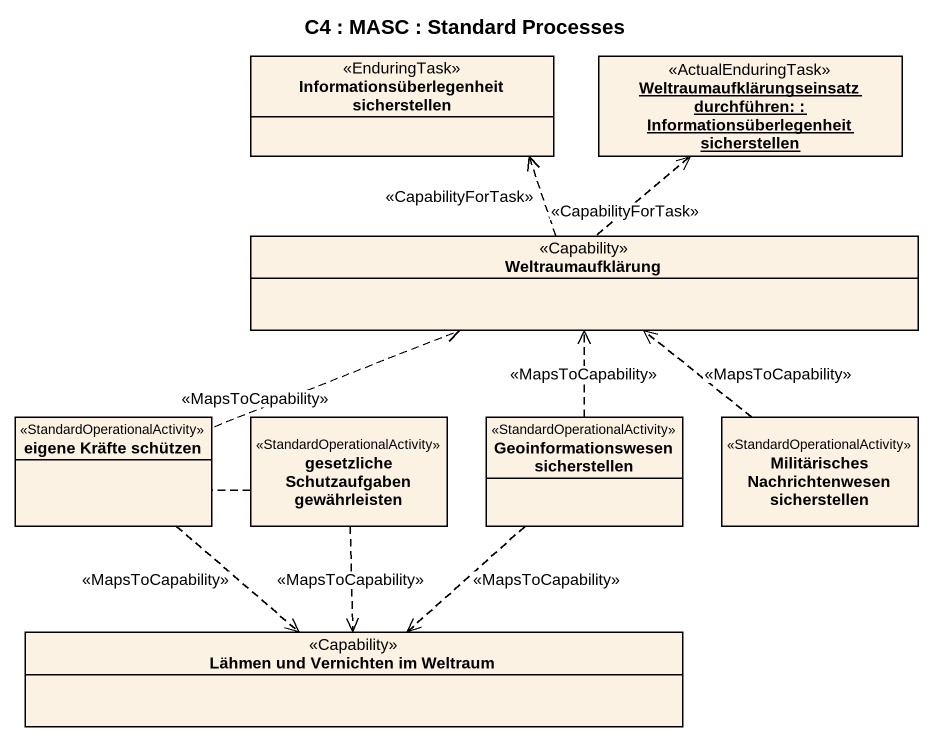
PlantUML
@startuml
title C4 : MASC : Standard Processes
hide circle
hide empty members
class "Informationsüberlegenheit sicherstellen" as Informationsüberlegenheit <<EnduringTask>>
object "Weltraumaufklärungseinsatz durchführen: : Informationsüberlegenheit sicherstellen" as Weltraumaufklärungseinsatz <<ActualEnduringTask>>
class Weltraumaufklärung <<Capability>>
class "eigene Kräfte schützen" as eigene_Kräfte_schützen <<StandardOperationalActivity>>
class "gesetzliche Schutzaufgaben gewährleisten" as gesetzliche_Schutzaufgaben <<StandardOperationalActivity>>
class "Geoinformationswesen sicherstellen" as Geoinformationswesen <<StandardOperationalActivity>>
class "Militärisches Nachrichtenwesen sicherstellen" as Militärisches <<StandardOperationalActivity>>
class "Lähmen und Vernichten im Weltraum" as Lähmen_und_Vernichten_im <<Capability>>
Weltraumaufklärung .up.> Informationsüberlegenheit : <<CapabilityForTask>>
Weltraumaufklärung .up.> Weltraumaufklärungseinsatz : <<CapabilityForTask>>
eigene_Kräfte_schützen ..> Lähmen_und_Vernichten_im : <<MapsToCapability>>
gesetzliche_Schutzaufgaben .up.> Weltraumaufklärung : <<MapsToCapability>>
gesetzliche_Schutzaufgaben ..> Lähmen_und_Vernichten_im : <<MapsToCapability>>
Geoinformationswesen .up.> Weltraumaufklärung : <<MapsToCapability>>
Geoinformationswesen ..> Lähmen_und_Vernichten_im : <<MapsToCapability>>
Militärisches .up.> Weltraumaufklärung : <<MapsToCapability>>
@enduml
